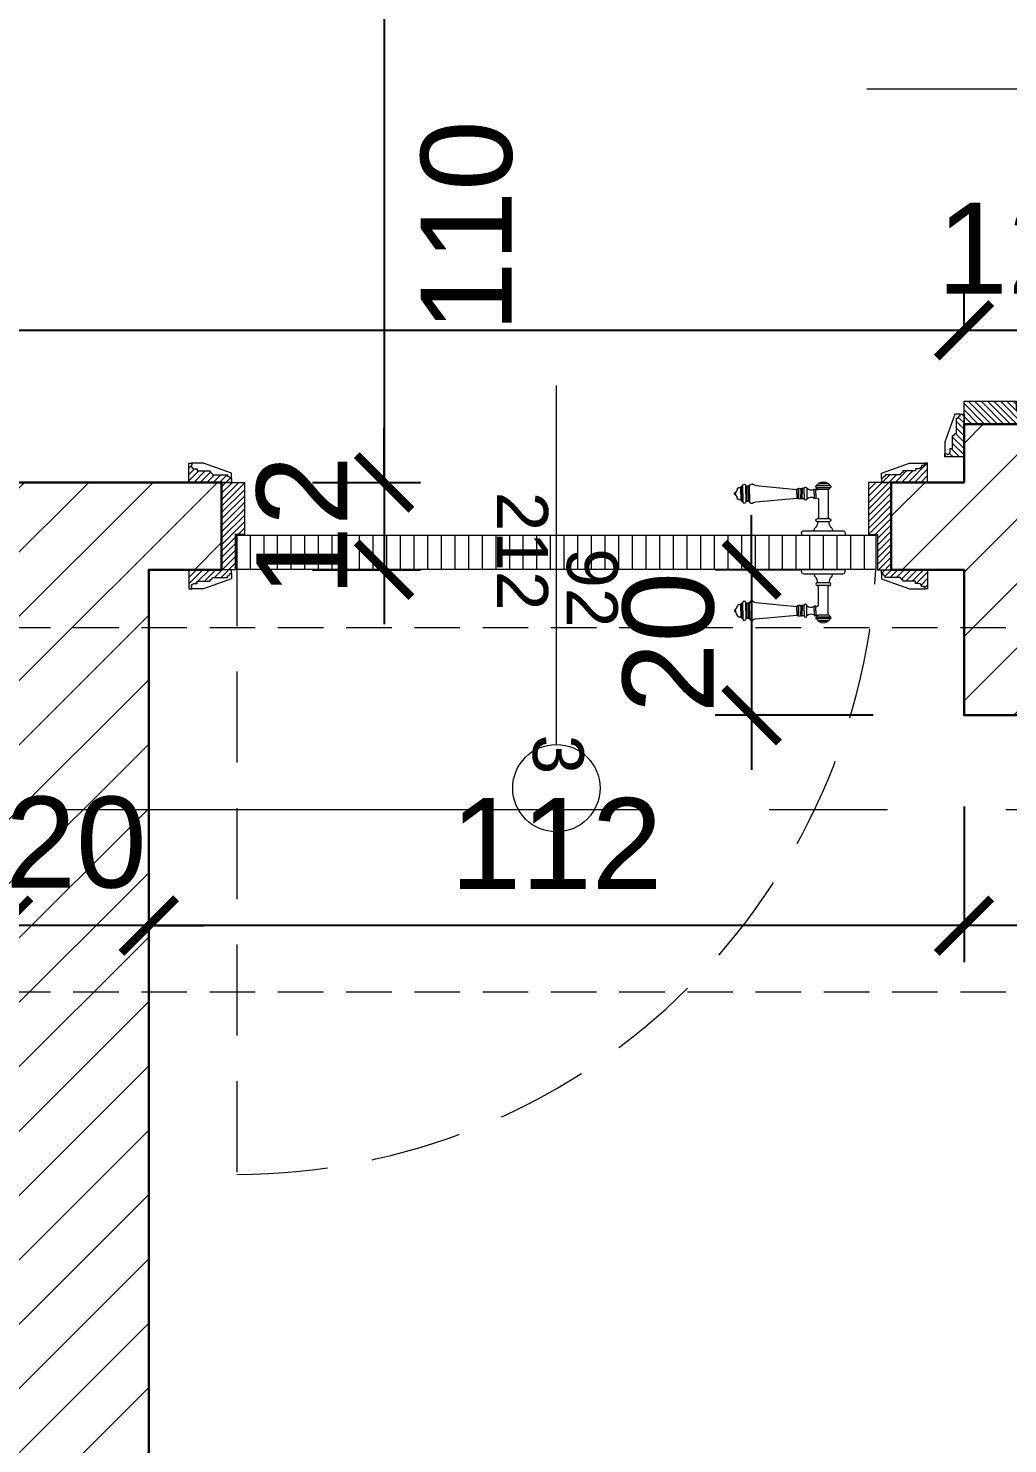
# Model space of a CAD drawing. Header units: feet. Extents: x 92587 to 97987, y -55119 to -48334.
# Drawn here: x 95088.6 to 95223.1, y -50759.4 to -50565 of the extents above; entities that cross this region are included whole.
import ezdxf

# ---------------------------------------------------------------- set-up
doc = ezdxf.new("R2010")
doc.units = ezdxf.units.FT
doc.header["$LTSCALE"] = 50
doc.header["$MEASUREMENT"] = 0
doc.linetypes.add('AXES', pattern=[2, 1.25, -0.25, 0.25, -0.25])
doc.linetypes.add('CACHE', pattern=[0.375, 0.25, -0.125])
doc.layers.get('0').update_dxf_attribs({"color": 8})
doc.layers.add('AXES', color=10, linetype='AXES')
doc.layers.add('COTE 50ème', color=1, linetype='Continuous')
for name, color, linetype, lineweight in [('BETON CACHE', 4, 'CACHE', 5), ('door', 44, 'Continuous', 5), ('MACONNERIE COUPE', 7, 'Continuous', 30), ('MACONNERIE HACHURE', 253, 'Continuous', 13)]:
    doc.layers.add(name, color=color, linetype=linetype, lineweight=lineweight)
doc.styles.add('GENERATED_STYLE_1', font='arial.ttf')
doc.styles.add('RS_TXT_50', font='arial.ttf', dxfattribs={"height": 12.5})
doc.dimstyles.new('RS_50CM_LINEAIRE', dxfattribs={"dimscale": 5, "dimtxt": 12.5, "dimasz": 1.5, "dimexe": 1, "dimexo": 2.5, "dimgap": 1, "dimtad": 1, "dimdec": 1, "dimrnd": 0.5, "dimdsep": 46, "dimtxsty": 'RS_TXT_50', "dimblk1": 'ARCHTICK', "dimblk2": 'ARCHTICK', "dimsah": 1, "dimcen": 2.5, "dimdle": 1, "dimclrt": 4, "dimadec": 0, "dimazin": 2, "dimtfac": 1, "dimtdec": 1, "dimtix": 1, "dimtmove": 2, "dimatfit": 3, "dimfxl": 1, "dimtolj": 1, "dimtzin": 0, "dimarcsym": 0})

# ---------------------------------------------------------------- blocks, each defined once
blk = doc.blocks.new('A$C1cd8c289')
at = {"layer": 'AXES', "lineweight": 5, "ltscale": 1.3}
blk.add_line((3195, 190), (-1985, 190), dxfattribs=at)
blk = doc.blocks.new('door900')
at = {"color": 0}
for p, q in [((-9.3, 67.7), (9.3, 67.7)), ((9.3, 65.2), (-9.3, 65.2)), ((-6.8, 71.5), (-6.8, 70.2)), ((-5.5, 71.5), (-6.8, 71.5)), ((-6.8, 70.2), (6.8, 70.2)), ((-6.8, 62.7), (-6.8, 24)), ((-6.8, 62.7), (6.8, 62.7)), ((-5.5, 71.5), (5.5, 71.5)), ((5.5, 71.5), (6.8, 71.5)), ((6.8, 71.5), (6.8, 70.2)), ((8.7, 62.7), (6.8, 62.7)), ((10.5, 56.8), (10.5, 62.5)), ((12.7, 56.8), (12.7, 62.5)), ((22.5, 63.8), (22.5, 49.8)), ((26.5, 56.8), (26.5, 63.8)), ((26.5, 63.8), (29.1, 63.8)), ((26.5, 63.8), (29.1, 63.8)), ((29.1, 63.8), (29.1, 62.8)), ((29.1, 62.8), (29.1, 56.8)), ((31.1, 62.8), (31.1, 56.8)), ((34.1, 56.8), (34.1, 62.8)), ((34.1, 62.8), (34.1, 56.8)), ((92.8, 68.1), (36.2, 62.8)), ((36.2, 56.8), (36.2, 62.8)), ((101.2, 67.3), (103.2, 68)), ((101.2, 56.8), (101.2, 67.3)), ((103.2, 68), (103.2, 67.7)), ((103.2, 56.8), (103.2, 68)), ((106.5, 68), (105.5, 67.3)), ((105.5, 56.8), (105.5, 67.3)), ((106.5, 56.8), (106.5, 68)), ((110.7, 68), (111.8, 67.3)), ((110.7, 56.8), (110.7, 68)), ((111.8, 56.8), (111.8, 67.3)), ((111.8, 66.2), (113.3, 66.2)), ((113.3, 56.8), (113.3, 66.2)), ((120.5, 56.8), (120.5, 58.6)), ((6.8, 49.1), (6.8, 24)), ((8.7, 50.9), (8.7, 50.9)), ((10.5, 56.8), (10.5, 51.1)), ((12.7, 56.8), (12.7, 51.1)), ((26.5, 56.8), (26.5, 49.8)), ((26.5, 49.8), (29.1, 49.8)), ((26.5, 49.8), (29.1, 49.8)), ((29.1, 50.8), (29.1, 56.8)), ((29.1, 50.8), (29.1, 49.8)), ((29.1, 49.8), (29.1, 49.8)), ((31.1, 50.8), (31.1, 56.8)), ((34.1, 50.8), (34.1, 56.8)), ((34.1, 56.8), (34.1, 50.8)), ((36.2, 56.8), (36.2, 50.8)), ((92.8, 45.5), (36.2, 50.8)), ((101.2, 56.8), (101.2, 46.3)), ((101.2, 46.3), (103.2, 45.7)), ((103.2, 56.8), (103.2, 46.3)), ((103.2, 45.9), (103.2, 45.7)), ((105.5, 56.8), (105.5, 46.3)), ((106.5, 45.7), (105.5, 46.3)), ((106.5, 56.8), (106.5, 45.7)), ((110.7, 56.8), (110.7, 45.7)), ((110.7, 45.7), (111.8, 46.3)), ((111.8, 56.8), (111.8, 46.3)), ((111.8, 47.5), (113.3, 47.5)), ((113.3, 56.8), (113.3, 47.5)), ((120.5, 56.8), (120.5, 55)), ((-8.3, 22.3), (8.3, 22.3)), ((-30, 3), (-30, 0)), ((30, 0), (-30, 0)), ((27, 6), (-27, 6)), ((-8.3, 18.3), (8.3, 18.3)), ((30, 3), (30, 0))]:
    blk.add_line(p, q, dxfattribs=at)
for centre, radius, start, end in [((-9.3, 66.5), 1.25, 90, 270), ((-6.8, 67.7), 2.51, 90.115, 179.885), ((-6.8, 65.2), 2.51, 180.115, 269.885), ((0, 64), 9.29, 53.4104, 126.5896), ((6.8, 67.7), 2.51, 0.115, 89.885), ((6.8, 65.2), 2.51, 270.115, 359.885), ((8.6, 64.9), 2.15, 272.7029, 297.6142), ((9.3, 66.5), 1.25, 270, 90), ((10, 62.5), 0.561, 3.7097, 127.9634), ((11.6, 62.5), 1.1, 0.0106, 179.9894), ((16.7, 70.5), 8.83, 243.5466, 311.3694), ((24.5, 63.7), 2.01, 4.1469, 175.8531), ((30.1, 62.8), 1.03, 0, 180.0014), ((32.6, 62.8), 1.48, 0, 180), ((35.2, 62.8), 1.03, 0, 180), ((32.6, 62.8), 1.48, 1.563306237032948e-10, 2.08440831604393e-10), ((93.1, 72.5), 4.4, 266.3976, 315.6468), ((98.3, 67.4), 2.89, 358.3861, 135.6468), ((104.3, 67.6), 1.15, 170.914, 348.1019), ((108.6, 68), 2.1, 0, 180), ((115.5, 62.5), 2.84, 13.4568, 140.4953), ((127.9, 65.2), 9.88, 191.9991, 221.6757), ((120.5, 56.8), 1.79, 0, 90), ((8.7, 49), 1.91, 88.7426, 178.1515), ((8.6, 48.8), 2.15, 62.3858, 87.2971), ((10, 51.1), 0.561, 232.0366, 356.2903), ((11.6, 51.1), 1.1, 180.0106, 359.9894), ((16.7, 43.2), 8.83, 48.6306, 116.4534), ((24.5, 50), 2.01, 184.1469, 355.8531), ((30.1, 50.8), 1.03, 179.9972, 0), ((32.6, 50.8), 1.48, 180, 0), ((35.2, 50.8), 1.03, 180, 0), ((93.1, 41.1), 4.4, 44.3532, 93.6024), ((98.3, 46.2), 2.89, 224.3532, 1.6139), ((104.3, 46.1), 1.15, 11.8981, 189.086), ((108.6, 45.7), 2.1, 180, 0), ((115.5, 51.2), 2.84, 219.5047, 346.5432), ((127.9, 48.5), 9.88, 138.3243, 168.0009), ((120.5, 56.8), 1.79, 270, 0), ((-8.3, 20.3), 2, 90, 270), ((-8.5, 24), 1.71, 275.059, 359.7825), ((8.5, 24), 1.71, 180.2175, 264.941), ((8.3, 20.3), 2, 270, 90), ((-27, 3), 3, 90, 180), ((-6.8, 6), 6, 130.5908, 180), ((-16.6, 16.6), 8.41, 314.3689, 12.0705), ((16.6, 16.6), 8.41, 167.9295, 225.6311), ((6.8, 6), 6, 0, 49.4092), ((27, 3), 3, 0, 90)]:
    blk.add_arc(centre, radius, start, end, dxfattribs=at)
blk = doc.blocks.new('_ArchTick')
at = {"color": 0, "linetype": 'ByBlock', "const_width": 0.15}
blk.add_lwpolyline([(-0.5, -0.5), (0.5, 0.5)], dxfattribs=at)
blk = doc.blocks.new('*D602')
at = {"layer": 'COTE 50ème', "color": 0, "lineweight": -2, "ltscale": 0.5, "transparency": 16777216}
for p, q in [((95217.11, -50606.89), (95217.11, -50601.48)), ((95229.11, -50606.86), (95229.11, -50601.48)), ((95217.11, -50606.48), (95209.61, -50606.48)), ((95229.11, -50606.48), (95217.11, -50606.48)), ((95229.11, -50606.48), (95236.61, -50606.48))]:
    blk.add_line(p, q, dxfattribs=at)
at = {"layer": 'Defpoints', "color": 0, "ltscale": 0.5, "transparency": 16777216}
for p in [(95217.11, -50606.48), (95217.11, -50619.39), (95229.11, -50619.36)]:
    blk.add_point(p, dxfattribs=at)
at = {"layer": 'COTE 50ème', "color": 0, "lineweight": -2, "ltscale": 0.5, "transparency": 16777216, "xscale": 7.5, "yscale": 7.5, "zscale": 7.5}
blk.add_blockref('_ArchTick', (95217.11, -50606.48), dxfattribs=at)
at = {"layer": 'COTE 50ème', "color": 0, "lineweight": -2, "ltscale": 0.5, "transparency": 16777216, "xscale": 7.5, "yscale": 7.5, "zscale": 7.5, "rotation": 180}
blk.add_blockref('_ArchTick', (95229.11, -50606.48), dxfattribs=at)
at = {"layer": 'COTE 50ème', "color": 4, "lineweight": 5, "ltscale": 0.5, "transparency": 16777216, "insert": (95223.11, -50595.21), "char_height": 12.5, "attachment_point": 5, "style": 'RS_TXT_50'}
blk.add_mtext('\\A1;12', dxfattribs=at)
blk = doc.blocks.new('*D603')
at = {"layer": 'COTE 50ème', "color": 0, "lineweight": -2, "ltscale": 0.5, "transparency": 16777216}
for p, q in [((94895.11, -50614.86), (94895.11, -50601.48)), ((95217.11, -50606.89), (95217.11, -50601.48)), ((95222.11, -50606.48), (94890.11, -50606.48))]:
    blk.add_line(p, q, dxfattribs=at)
at = {"layer": 'Defpoints', "color": 0, "ltscale": 0.5, "transparency": 16777216}
for p in [(94895.11, -50606.48), (95217.11, -50619.39), (94895.11, -50627.36)]:
    blk.add_point(p, dxfattribs=at)
at = {"layer": 'COTE 50ème', "color": 0, "lineweight": -2, "ltscale": 0.5, "transparency": 16777216, "xscale": 7.5, "yscale": 7.5, "zscale": 7.5, "rotation": 180}
blk.add_blockref('_ArchTick', (94895.11, -50606.48), dxfattribs=at)
at = {"layer": 'COTE 50ème', "color": 0, "lineweight": -2, "ltscale": 0.5, "transparency": 16777216, "xscale": 7.5, "yscale": 7.5, "zscale": 7.5}
blk.add_blockref('_ArchTick', (95217.11, -50606.48), dxfattribs=at)
at = {"layer": 'COTE 50ème', "color": 4, "lineweight": 5, "ltscale": 0.5, "transparency": 16777216, "insert": (95056.11, -50595.1), "char_height": 12.5, "attachment_point": 5, "style": 'RS_TXT_50'}
blk.add_mtext('\\A1;322', dxfattribs=at)
blk = doc.blocks.new('*D622')
at = {"layer": 'COTE 50ème', "color": 0, "lineweight": -2, "ltscale": 0.5, "transparency": 16777216}
for p, q in [((95217.11, -50671.86), (95217.11, -50693.25)), ((95444.11, -50671.86), (95444.11, -50693.25)), ((95449.11, -50688.25), (95212.11, -50688.25))]:
    blk.add_line(p, q, dxfattribs=at)
at = {"layer": 'Defpoints', "color": 0, "ltscale": 0.5, "transparency": 16777216}
for p in [(95217.11, -50659.36), (95444.11, -50659.36), (95217.11, -50688.25)]:
    blk.add_point(p, dxfattribs=at)
at = {"layer": 'COTE 50ème', "color": 0, "lineweight": -2, "ltscale": 0.5, "transparency": 16777216, "xscale": 7.5, "yscale": 7.5, "zscale": 7.5, "rotation": 180}
blk.add_blockref('_ArchTick', (95217.11, -50688.25), dxfattribs=at)
at = {"layer": 'COTE 50ème', "color": 0, "lineweight": -2, "ltscale": 0.5, "transparency": 16777216, "xscale": 7.5, "yscale": 7.5, "zscale": 7.5}
blk.add_blockref('_ArchTick', (95444.11, -50688.25), dxfattribs=at)
at = {"layer": 'COTE 50ème', "color": 4, "lineweight": 5, "ltscale": 0.5, "transparency": 16777216, "insert": (95330.61, -50676.97), "char_height": 12.5, "attachment_point": 5, "style": 'RS_TXT_50'}
blk.add_mtext('\\A1;227', dxfattribs=at)
blk = doc.blocks.new('*D623')
at = {"layer": 'COTE 50ème', "color": 0, "lineweight": -2, "ltscale": 0.5, "transparency": 16777216}
for p, q in [((95105.11, -50657.84), (95105.11, -50693.25)), ((95217.11, -50671.86), (95217.11, -50693.25)), ((95222.11, -50688.25), (95100.11, -50688.25))]:
    blk.add_line(p, q, dxfattribs=at)
at = {"layer": 'Defpoints', "color": 0, "ltscale": 0.5, "transparency": 16777216}
for p in [(95105.11, -50645.34), (95217.11, -50659.36), (95105.11, -50688.25)]:
    blk.add_point(p, dxfattribs=at)
at = {"layer": 'COTE 50ème', "color": 0, "lineweight": -2, "ltscale": 0.5, "transparency": 16777216, "xscale": 7.5, "yscale": 7.5, "zscale": 7.5, "rotation": 180}
blk.add_blockref('_ArchTick', (95105.11, -50688.25), dxfattribs=at)
at = {"layer": 'COTE 50ème', "color": 0, "lineweight": -2, "ltscale": 0.5, "transparency": 16777216, "xscale": 7.5, "yscale": 7.5, "zscale": 7.5}
blk.add_blockref('_ArchTick', (95217.11, -50688.25), dxfattribs=at)
at = {"layer": 'COTE 50ème', "color": 4, "lineweight": 5, "ltscale": 0.5, "transparency": 16777216, "insert": (95161.11, -50676.97), "char_height": 12.5, "attachment_point": 5, "style": 'RS_TXT_50'}
blk.add_mtext('\\A1;112', dxfattribs=at)
blk = doc.blocks.new('*D624')
at = {"layer": 'COTE 50ème', "color": 0, "lineweight": -2, "ltscale": 0.5, "transparency": 16777216}
for p, q in [((95085.11, -50657.84), (95085.11, -50693.25)), ((95105.11, -50657.84), (95105.11, -50693.25)), ((95085.11, -50688.25), (95077.61, -50688.25)), ((95105.11, -50688.25), (95085.11, -50688.25)), ((95105.11, -50688.25), (95112.61, -50688.25))]:
    blk.add_line(p, q, dxfattribs=at)
at = {"layer": 'Defpoints', "color": 0, "ltscale": 0.5, "transparency": 16777216}
for p in [(95085.11, -50645.34), (95105.11, -50645.34), (95085.11, -50688.25)]:
    blk.add_point(p, dxfattribs=at)
at = {"layer": 'COTE 50ème', "color": 0, "lineweight": -2, "ltscale": 0.5, "transparency": 16777216, "xscale": 7.5, "yscale": 7.5, "zscale": 7.5}
blk.add_blockref('_ArchTick', (95085.11, -50688.25), dxfattribs=at)
at = {"layer": 'COTE 50ème', "color": 0, "lineweight": -2, "ltscale": 0.5, "transparency": 16777216, "xscale": 7.5, "yscale": 7.5, "zscale": 7.5, "rotation": 180}
blk.add_blockref('_ArchTick', (95105.11, -50688.25), dxfattribs=at)
at = {"layer": 'COTE 50ème', "color": 4, "lineweight": 5, "ltscale": 0.5, "transparency": 16777216, "insert": (95095.11, -50676.86), "char_height": 12.5, "attachment_point": 5, "style": 'RS_TXT_50'}
blk.add_mtext('\\A1;20', dxfattribs=at)
blk = doc.blocks.new('*D625')
at = {"layer": 'COTE 50ème', "color": 0, "lineweight": -2, "ltscale": 0.5, "transparency": 16777216}
for p, q in [((94915.11, -50651.86), (94915.11, -50693.25)), ((95085.11, -50657.84), (95085.11, -50693.25)), ((95090.11, -50688.25), (94910.11, -50688.25))]:
    blk.add_line(p, q, dxfattribs=at)
at = {"layer": 'Defpoints', "color": 0, "ltscale": 0.5, "transparency": 16777216}
for p in [(94915.11, -50639.36), (95085.11, -50645.34), (94915.11, -50688.25)]:
    blk.add_point(p, dxfattribs=at)
at = {"layer": 'COTE 50ème', "color": 0, "lineweight": -2, "ltscale": 0.5, "transparency": 16777216, "xscale": 7.5, "yscale": 7.5, "zscale": 7.5, "rotation": 180}
blk.add_blockref('_ArchTick', (94915.11, -50688.25), dxfattribs=at)
at = {"layer": 'COTE 50ème', "color": 0, "lineweight": -2, "ltscale": 0.5, "transparency": 16777216, "xscale": 7.5, "yscale": 7.5, "zscale": 7.5}
blk.add_blockref('_ArchTick', (95085.11, -50688.25), dxfattribs=at)
at = {"layer": 'COTE 50ème', "color": 4, "lineweight": 5, "ltscale": 0.5, "transparency": 16777216, "insert": (95000.11, -50676.86), "char_height": 12.5, "attachment_point": 5, "style": 'RS_TXT_50'}
blk.add_mtext('\\A1;170', dxfattribs=at)
blk = doc.blocks.new('*D875')
at = {"layer": 'COTE 50ème', "color": 0, "lineweight": -2, "ltscale": 0.5, "transparency": 16777216}
for p, q in [((95137.44, -50512.36), (95137.44, -50632.36)), ((95140.61, -50517.36), (95132.44, -50517.36)), ((95127.61, -50627.36), (95142.44, -50627.36))]:
    blk.add_line(p, q, dxfattribs=at)
at = {"layer": 'Defpoints', "color": 0, "ltscale": 0.5, "transparency": 16777216}
for p in [(95153.11, -50517.36), (95115.11, -50627.36), (95137.44, -50627.36)]:
    blk.add_point(p, dxfattribs=at)
at = {"layer": 'COTE 50ème', "color": 0, "lineweight": -2, "ltscale": 0.5, "transparency": 16777216, "xscale": 7.5, "yscale": 7.5, "zscale": 7.5}
for p, rotation in [((95137.44, -50517.36), 90), ((95137.44, -50627.36), 270)]:
    blk.add_blockref('_ArchTick', p, dxfattribs=dict(at, rotation=rotation))
at = {"layer": 'COTE 50ème', "color": 4, "lineweight": 5, "ltscale": 0.5, "transparency": 16777216, "insert": (95148.82, -50592.18), "char_height": 12.5, "attachment_point": 5, "rotation": 90, "style": 'RS_TXT_50'}
blk.add_mtext('\\A1;110', dxfattribs=at)
blk = doc.blocks.new('*D876')
at = {"layer": 'COTE 50ème', "color": 0, "lineweight": -2, "ltscale": 0.5, "transparency": 16777216}
for p, q in [((95137.44, -50627.36), (95137.44, -50619.86)), ((95127.61, -50627.36), (95142.44, -50627.36)), ((95137.44, -50627.36), (95137.44, -50639.36)), ((95127.61, -50639.36), (95142.44, -50639.36)), ((95137.44, -50639.36), (95137.44, -50646.86))]:
    blk.add_line(p, q, dxfattribs=at)
at = {"layer": 'Defpoints', "color": 0, "ltscale": 0.5, "transparency": 16777216}
for p in [(95115.11, -50627.36), (95115.11, -50639.36), (95137.44, -50639.36)]:
    blk.add_point(p, dxfattribs=at)
at = {"layer": 'COTE 50ème', "color": 0, "lineweight": -2, "ltscale": 0.5, "transparency": 16777216, "xscale": 7.5, "yscale": 7.5, "zscale": 7.5}
for p, rotation in [((95137.44, -50627.36), 270), ((95137.44, -50639.36), 90)]:
    blk.add_blockref('_ArchTick', p, dxfattribs=dict(at, rotation=rotation))
at = {"layer": 'COTE 50ème', "color": 4, "lineweight": 5, "ltscale": 0.5, "transparency": 16777216, "insert": (95126.16, -50633.36), "char_height": 12.5, "attachment_point": 5, "rotation": 90, "style": 'RS_TXT_50'}
blk.add_mtext('\\A1;12', dxfattribs=at)
blk = doc.blocks.new('*D877')
at = {"layer": 'COTE 50ème', "color": 0, "lineweight": -2, "ltscale": 0.5, "transparency": 16777216}
for p, q in [((95187.92, -50639.36), (95187.92, -50631.86)), ((95194.61, -50639.36), (95182.92, -50639.36)), ((95187.92, -50639.36), (95187.92, -50659.36)), ((95204.61, -50659.36), (95182.92, -50659.36)), ((95187.92, -50659.36), (95187.92, -50666.86))]:
    blk.add_line(p, q, dxfattribs=at)
at = {"layer": 'Defpoints', "color": 0, "ltscale": 0.5, "transparency": 16777216}
for p in [(95207.11, -50639.36), (95187.92, -50659.36), (95217.11, -50659.36)]:
    blk.add_point(p, dxfattribs=at)
at = {"layer": 'COTE 50ème', "color": 0, "lineweight": -2, "ltscale": 0.5, "transparency": 16777216, "xscale": 7.5, "yscale": 7.5, "zscale": 7.5}
for p, rotation in [((95187.92, -50639.36), 270), ((95187.92, -50659.36), 90)]:
    blk.add_blockref('_ArchTick', p, dxfattribs=dict(at, rotation=rotation))
at = {"layer": 'COTE 50ème', "color": 4, "lineweight": 5, "ltscale": 0.5, "transparency": 16777216, "insert": (95176.54, -50649.36), "char_height": 12.5, "attachment_point": 5, "rotation": 90, "style": 'RS_TXT_50'}
blk.add_mtext('\\A1;20', dxfattribs=at)

msp = doc.modelspace()

# ---------------------------------------------------------------- hatches: boundary and pattern name
at = {"layer": 'door'}
h = msp.add_hatch(dxfattribs=at)
h.set_pattern_fill('ANSI31', color=256, scale=5, angle=990)
h.set_pattern_definition([(315, (150534.07864, 92341.89514), (0.4419417382, 0.4419417382), [])])
edge = h.paths.add_edge_path()
edge.add_line((95215.22, -50623.11), (95215.22, -50622.7))
edge.add_line((95215.22, -50622.7), (95215.54, -50622.7))
edge.add_line((95215.54, -50622.7), (95215.54, -50620.93))
edge.add_line((95215.54, -50620.93), (95215.75, -50620.93))
edge.add_arc((95216.06, -50620.93), 0.314, 90, 180, ccw=False)
edge.add_line((95216.06, -50620.62), (95216.06, -50618.52))
edge.add_line((95216.06, -50618.52), (95216.27, -50618.52))
edge.add_arc((95216.58, -50618.52), 0.314, 90, 180, ccw=False)
edge.add_line((95216.58, -50618.21), (95216.58, -50618))
edge.add_line((95216.58, -50618), (95217.11, -50618))
edge.add_line((95217.11, -50618), (95217.11, -50623.86))
edge.add_line((95217.11, -50623.86), (95214.49, -50623.86))
edge.add_line((95214.49, -50623.86), (95214.49, -50623.45))
edge.add_line((95214.49, -50623.45), (95214.8, -50623.45))
edge.add_line((95214.8, -50623.45), (95214.8, -50623.53))
edge.add_arc((95214.8, -50623.11), 0.419, 270, 360)
h.paths.add_polyline_path([(95217.11, -50619.36), (95217.11, -50616.22), (95224.29, -50616.22), (95224.29, -50617.48), (95229.11, -50617.48), (95229.11, -50619.36)])
edge = h.paths.add_edge_path()
edge.add_line((95230.99, -50623.11), (95230.99, -50622.7))
edge.add_line((95230.99, -50622.7), (95230.68, -50622.7))
edge.add_line((95230.68, -50622.7), (95230.68, -50620.93))
edge.add_line((95230.68, -50620.93), (95230.47, -50620.93))
edge.add_arc((95230.16, -50620.93), 0.314, 0, 90)
edge.add_line((95230.16, -50620.62), (95230.16, -50618.52))
edge.add_line((95230.16, -50618.52), (95229.95, -50618.52))
edge.add_arc((95229.63, -50618.52), 0.314, 360, 450)
edge.add_line((95229.63, -50618.21), (95229.63, -50618))
edge.add_line((95229.63, -50618), (95229.11, -50618))
edge.add_line((95229.11, -50618), (95229.11, -50623.86))
edge.add_line((95229.11, -50623.86), (95231.73, -50623.86))
edge.add_line((95231.73, -50623.86), (95231.73, -50623.45))
edge.add_line((95231.73, -50623.45), (95231.41, -50623.45))
edge.add_line((95231.41, -50623.45), (95231.41, -50623.53))
edge.add_arc((95231.41, -50623.11), 0.419, 180, 270, ccw=False)
h = msp.add_hatch(dxfattribs=at)
h.set_pattern_fill('ANSI31', color=256, scale=5, angle=1080)
h.set_pattern_definition([(45, (-51132.1491, 1419.608), (-0.4419417382, 0.4419417382), [])])
edge = h.paths.add_edge_path()
edge.add_line((95111.36, -50625.48), (95111.78, -50625.48))
edge.add_line((95111.78, -50625.48), (95111.78, -50625.79))
edge.add_line((95111.78, -50625.79), (95113.54, -50625.79))
edge.add_line((95113.54, -50625.79), (95113.54, -50626))
edge.add_arc((95113.54, -50626.31), 0.314, 0, 90, ccw=False)
edge.add_line((95113.85, -50626.31), (95115.95, -50626.31))
edge.add_line((95115.95, -50626.31), (95115.95, -50626.52))
edge.add_arc((95115.95, -50626.84), 0.314, 0, 90, ccw=False)
edge.add_line((95116.26, -50626.84), (95116.47, -50626.84))
edge.add_line((95116.47, -50626.84), (95116.47, -50627.36))
edge.add_line((95116.47, -50627.36), (95110.61, -50627.36))
edge.add_line((95110.61, -50627.36), (95110.61, -50624.74))
edge.add_line((95110.61, -50624.74), (95111.02, -50624.74))
edge.add_line((95111.02, -50624.74), (95111.02, -50625.06))
edge.add_line((95111.02, -50625.06), (95110.94, -50625.06))
edge.add_arc((95111.36, -50625.06), 0.419, 180, 270)
h.paths.add_polyline_path([(95115.11, -50627.36), (95118.25, -50627.36), (95118.25, -50634.54), (95116.99, -50634.54), (95116.99, -50639.36), (95115.11, -50639.36)])
edge = h.paths.add_edge_path()
edge.add_line((95111.36, -50641.25), (95111.78, -50641.25))
edge.add_line((95111.78, -50641.25), (95111.78, -50640.93))
edge.add_line((95111.78, -50640.93), (95113.54, -50640.93))
edge.add_line((95113.54, -50640.93), (95113.54, -50640.72))
edge.add_arc((95113.54, -50640.41), 0.314, 270, 360)
edge.add_line((95113.85, -50640.41), (95115.95, -50640.41))
edge.add_line((95115.95, -50640.41), (95115.95, -50640.2))
edge.add_arc((95115.95, -50639.89), 0.314, 270, 360)
edge.add_line((95116.26, -50639.89), (95116.47, -50639.89))
edge.add_line((95116.47, -50639.89), (95116.47, -50639.36))
edge.add_line((95116.47, -50639.36), (95110.61, -50639.36))
edge.add_line((95110.61, -50639.36), (95110.61, -50641.98))
edge.add_line((95110.61, -50641.98), (95111.02, -50641.98))
edge.add_line((95111.02, -50641.98), (95111.02, -50641.67))
edge.add_line((95111.02, -50641.67), (95110.94, -50641.67))
edge.add_arc((95111.36, -50641.67), 0.419, 90, 180, ccw=False)
h = msp.add_hatch(dxfattribs=at)
h.set_pattern_fill('ANSI31', color=256, scale=5, angle=1080)
h.set_pattern_definition([(45, (-51132.1491, 1419.608), (-0.4419417382, 0.4419417382), [])])
h.paths.add_polyline_path([(95207.11, -50627.36), (95203.97, -50627.36), (95203.97, -50634.54), (95205.22, -50634.54), (95205.22, -50639.36), (95207.11, -50639.36)])
edge = h.paths.add_edge_path()
edge.add_line((95210.86, -50625.48), (95210.44, -50625.48))
edge.add_line((95210.44, -50625.48), (95210.44, -50625.79))
edge.add_line((95210.44, -50625.79), (95208.68, -50625.79))
edge.add_line((95208.68, -50625.79), (95208.68, -50626))
edge.add_arc((95208.68, -50626.31), 0.314, 90, 180)
edge.add_line((95208.37, -50626.31), (95206.27, -50626.31))
edge.add_line((95206.27, -50626.31), (95206.27, -50626.52))
edge.add_arc((95206.27, -50626.84), 0.314, 90, 180)
edge.add_line((95205.96, -50626.84), (95205.75, -50626.84))
edge.add_line((95205.75, -50626.84), (95205.75, -50627.36))
edge.add_line((95205.75, -50627.36), (95212.11, -50627.36))
edge.add_line((95212.11, -50627.36), (95212.11, -50624.74))
edge.add_line((95212.11, -50624.74), (95211.7, -50624.74))
edge.add_line((95211.7, -50624.74), (95211.7, -50625.06))
edge.add_line((95211.7, -50625.06), (95211.28, -50625.06))
edge.add_arc((95210.86, -50625.06), 0.419, 270, 360, ccw=False)
edge = h.paths.add_edge_path()
edge.add_line((95210.86, -50641.25), (95210.44, -50641.25))
edge.add_line((95210.44, -50641.25), (95210.44, -50640.93))
edge.add_line((95210.44, -50640.93), (95208.68, -50640.93))
edge.add_line((95208.68, -50640.93), (95208.68, -50640.72))
edge.add_arc((95208.68, -50640.41), 0.314, 180, 270, ccw=False)
edge.add_line((95208.37, -50640.41), (95206.27, -50640.41))
edge.add_line((95206.27, -50640.41), (95206.27, -50640.2))
edge.add_arc((95206.27, -50639.89), 0.314, 180, 270, ccw=False)
edge.add_line((95205.96, -50639.89), (95205.75, -50639.89))
edge.add_line((95205.75, -50639.89), (95205.75, -50639.36))
edge.add_line((95205.75, -50639.36), (95212.11, -50639.36))
edge.add_line((95212.11, -50639.36), (95212.11, -50641.98))
edge.add_line((95212.11, -50641.98), (95211.7, -50641.98))
edge.add_line((95211.7, -50641.98), (95211.7, -50641.67))
edge.add_line((95211.7, -50641.67), (95211.28, -50641.67))
edge.add_arc((95210.86, -50641.67), 0.419, 0, 90)
h = msp.add_hatch(dxfattribs=at)
h.set_pattern_fill('ANSI31', color=256, scale=15, angle=585)
h.set_pattern_definition([(270, (142376.566, 45467.0404), (1.875, -9e-16), [])])
h.paths.add_polyline_path([(95117.2, -50634.6), (95205.01, -50634.6), (95205.01, -50639.31), (95117.2, -50639.31)])
at = {"layer": 'MACONNERIE HACHURE'}
h = msp.add_hatch(dxfattribs=at)
h.set_pattern_fill('ANSI31', color=256, scale=50, style=0)
h.set_pattern_definition([(45, (0, 5835.283), (-4.41941738, 4.41941738), [])])
h.paths.add_polyline_path([(93729.11, -50527.36), (93729.11, -50358.36), (93801.11, -50358.36), (93801.11, -50337.36), (93779.11, -50337.36), (93779.11, -50332.36), (93959.11, -50332.36), (93959.11, -50344.36), (93909.11, -50344.36), (93909.11, -50517.36), (93887.11, -50517.36), (93887.11, -50505.36), (93897.11, -50505.36), (93897.11, -50344.36), (93806.11, -50344.36), (93806.11, -50363.36), (93749.11, -50363.36), (93749.11, -50505.36), (93805.11, -50505.36), (93805.11, -50517.36), (93741.11, -50517.36), (93741.11, -50527.36)])
h.paths.add_polyline_path([(94298.94, -51192.36), (94249.11, -51192.36), (94249.11, -51152.36), (94298.94, -51152.36)])
h.paths.add_polyline_path([(94459.11, -51192.36), (94419.11, -51192.36), (94419.11, -51152.36), (94459.11, -51152.36)])
h.paths.add_polyline_path([(94319.11, -51547.36), (94229.11, -51547.36), (94229.11, -51487.36), (94076.11, -51487.36), (94076.11, -51547.36), (94064.11, -51547.36), (94064.11, -51427.36), (94084.11, -51427.36), (94084.11, -51462.36), (94249.11, -51462.36), (94249.11, -51511.36), (94319.11, -51511.36), (94319.11, -51462.36), (94354.11, -51462.36), (94354.11, -51482.36), (94344.11, -51482.36), (94344.11, -51532.36), (94319.11, -51532.36), (94319.11, -51516.36), (94249.11, -51516.36), (94249.11, -51542.36), (94319.11, -51542.36)])
h.paths.add_polyline_path([(93749.11, -49932.36), (93849.11, -49932.36), (93849.11, -49907.36), (93749.11, -49907.36)])
h.paths.add_polyline_path([(93514.11, -51940.47), (93489.11, -51940.47), (93489.11, -51987.36), (93514.11, -51987.36)])
h.paths.add_polyline_path([(93514.11, -50042.36), (93489.11, -50042.36), (93489.11, -50022.36), (93514.11, -50022.36)])
h.paths.add_polyline_path([(94196.61, -51192.36), (94214.11, -51192.36), (94214.11, -51172.36), (94196.61, -51172.36)])
h.paths.add_polyline_path([(93874.11, -51305.36), (93864.11, -51305.36), (93864.11, -51317.36), (93904.11, -51317.36), (93904.11, -51305.36), (93894.11, -51305.36), (93894.11, -50987.36), (94064.11, -50987.36), (94064.11, -51305.36), (93986.1, -51305.36), (93986.1, -51317.36), (94064.11, -51317.36), (94064.11, -51327.36), (94084.11, -51327.36), (94084.11, -51192.36), (94096.61, -51192.36), (94096.61, -51172.36), (94084.11, -51172.36), (94084.11, -50957.36), (94063.11, -50957.36), (94063.11, -50627.36), (93965.1, -50627.36), (93965.1, -50639.36), (94043.11, -50639.36), (94043.11, -50957.36), (93873.11, -50957.36), (93873.11, -50639.36), (93883.11, -50639.36), (93883.11, -50627.36), (93843.11, -50627.36), (93843.11, -50639.36), (93853.11, -50639.36), (93853.11, -50957.36), (93514.11, -50957.36), (93514.11, -50912.36), (93489.11, -50912.36), (93489.11, -50962.36), (93379.11, -50962.36), (93379.11, -50982.36), (93489.11, -50982.36), (93489.11, -51032.36), (93514.11, -51032.36), (93514.11, -50987.36), (93874.11, -50987.36)])
h.paths.add_polyline_path([(93706.11, -50332.36), (93706.11, -50352.36), (93404.11, -50352.36), (93404.11, -50417.36), (93379.11, -50417.36), (93379.11, -50327.36), (93489.11, -50327.36), (93489.11, -50312.36), (93514.11, -50312.36), (93514.11, -50332.36)])
h.paths.add_polyline_path([(94149.11, -50235.36), (94174.11, -50235.36), (94174.11, -50513.36), (94226.11, -50513.36), (94226.11, -50535.36), (94214.11, -50535.36), (94214.11, -50525.36), (94089.11, -50525.36), (94089.11, -50513.36), (94149.11, -50513.36)])
h.paths.add_polyline_path([(94174.11, -50162.36), (94174.11, -50142.36), (94224.11, -50142.36), (94224.11, -50022.36), (94249.11, -50022.36), (94249.11, -50137.36), (94266.61, -50137.36), (94266.61, -50162.36)])
h.paths.add_polyline_path([(93514.11, -49972.36), (93514.11, -49932.36), (93569.11, -49932.36), (93569.11, -49907.36), (93489.11, -49907.36), (93489.11, -49972.36)])
h.paths.add_polyline_path([(94089.11, -49932.36), (94029.11, -49932.36), (94029.11, -49907.36), (94114.11, -49907.36), (94114.11, -49972.36), (94114.11, -49972.36), (94114.11, -50022.36), (94089.11, -50022.36)])
h.paths.add_polyline_path([(93514.11, -51612.36), (93514.11, -51670.47), (93489.11, -51670.47), (93489.11, -51617.36), (93379.11, -51617.36), (93379.11, -51527.36), (93404.11, -51527.36), (93404.11, -51592.36), (93737.11, -51592.36), (93737.11, -51419.36), (93749.11, -51419.36), (93749.11, -51427.36), (93805.11, -51427.36), (93805.11, -51439.36), (93749.11, -51439.36), (93749.11, -51587.36), (93897.11, -51587.36), (93897.11, -51439.36), (93887.11, -51439.36), (93887.11, -51427.36), (93909.11, -51427.36), (93909.11, -51600.36), (93958.97, -51600.36), (93958.97, -51612.36)])
h.paths.add_polyline_path([(93749.11, -51285.36), (93749.11, -51305.36), (93772.11, -51305.36), (93772.11, -51317.36), (93749.11, -51317.36), (93749.11, -51327.36), (93737.11, -51327.36), (93737.11, -51297.36), (93514.11, -51297.36), (93514.11, -51285.36)], flags=17)
h.paths.add_polyline_path([(93729.11, -50647.36), (93514.11, -50647.36), (93514.11, -50659.36), (93741.11, -50659.36), (93741.11, -50639.36), (93751.11, -50639.36), (93751.11, -50627.36), (93741.11, -50627.36), (93741.11, -50619.36), (93729.11, -50619.36)])
h.paths.add_polyline_path([(94314.11, -50647.36), (94314.11, -50635.36), (94226.11, -50635.36), (94226.11, -50627.36), (94214.11, -50627.36), (94214.11, -50647.36)])
h.paths.add_polyline_path([(93404.11, -51297.36), (93379.11, -51297.36), (93379.11, -51347.36), (93404.11, -51347.36)])
h.paths.add_polyline_path([(93404.11, -50647.36), (93379.11, -50647.36), (93379.11, -50597.36), (93404.11, -50597.36)])
h.paths.add_polyline_path([(93514.11, -51247.36), (93489.11, -51247.36), (93489.11, -51192.47), (93514.11, -51192.47)], flags=17)
h.paths.add_polyline_path([(93514.11, -50697.36), (93489.11, -50697.36), (93489.11, -50752.25), (93514.11, -50752.25)], flags=17)
h.paths.add_polyline_path([(94659.28, -51192.36), (94709.11, -51192.36), (94709.11, -51152.36), (94659.28, -51152.36)])
h.paths.add_polyline_path([(94499.11, -51192.36), (94539.11, -51192.36), (94539.11, -51152.36), (94499.11, -51152.36)])
h.paths.add_polyline_path([(94344.11, -52012.36), (94364.11, -52012.36), (94364.11, -52037.36), (94344.11, -52037.36)])
h.paths.add_polyline_path([(94029.11, -52012.36), (94029.11, -52037.36), (94209.11, -52037.36), (94209.11, -52012.36)])
h.paths.add_polyline_path([(94639.11, -51547.36), (94729.11, -51547.36), (94729.11, -51487.36), (94882.11, -51487.36), (94882.11, -51547.36), (94894.11, -51547.36), (94894.11, -51427.36), (94874.11, -51427.36), (94874.11, -51462.36), (94709.11, -51462.36), (94709.11, -51511.36), (94639.11, -51511.36), (94639.11, -51462.36), (94454.11, -51462.36), (94454.11, -51482.36), (94614.11, -51482.36), (94614.11, -51532.36), (94639.11, -51532.36), (94639.11, -51516.36), (94709.11, -51516.36), (94709.11, -51542.36), (94639.11, -51542.36)])
h.paths.add_polyline_path([(95209.11, -49932.36), (95109.11, -49932.36), (95109.11, -49907.36), (95209.11, -49907.36)])
h.paths.add_polyline_path([(95444.11, -51940.47), (95469.11, -51940.47), (95469.11, -51987.36), (95444.11, -51987.36)])
h.paths.add_polyline_path([(95444.11, -50042.36), (95469.11, -50042.36), (95469.11, -50022.36), (95444.11, -50022.36)])
h.paths.add_polyline_path([(94761.61, -51192.36), (94744.11, -51192.36), (94744.11, -51172.36), (94761.61, -51172.36)])
h.paths.add_polyline_path([(94464.11, -50162.36), (94446.61, -50162.36), (94446.61, -50137.36), (94464.11, -50137.36), (94464.11, -49972.36), (94494.11, -49972.36), (94494.11, -50137.36), (94511.72, -50137.36), (94511.72, -50162.36), (94494.11, -50162.36), (94494.11, -50635.36), (94562.11, -50635.36), (94562.11, -50647.36), (94494.11, -50647.36), (94494.11, -50822.36), (94464.11, -50822.36), (94464.11, -50647.36), (94396.11, -50647.36), (94396.11, -50635.36), (94464.11, -50635.36)])
h.paths.add_polyline_path([(95084.11, -51305.36), (95094.11, -51305.36), (95094.11, -51317.36), (95054.11, -51317.36), (95054.11, -51305.36), (95064.11, -51305.36), (95064.11, -50987.36), (94894.11, -50987.36), (94894.11, -51305.36), (94972.12, -51305.36), (94972.12, -51317.36), (94894.11, -51317.36), (94894.11, -51327.36), (94874.11, -51327.36), (94874.11, -51192.36), (94861.61, -51192.36), (94861.61, -51172.36), (94874.11, -51172.36), (94874.11, -50957.36), (94895.11, -50957.36), (94895.11, -50627.36), (94993.12, -50627.36), (94993.12, -50639.36), (94915.11, -50639.36), (94915.11, -50957.36), (95085.11, -50957.36), (95085.11, -50639.36), (95075.11, -50639.36), (95075.11, -50627.36), (95115.11, -50627.36), (95115.11, -50639.36), (95105.11, -50639.36), (95105.11, -50957.36), (95444.11, -50957.36), (95444.11, -50912.36), (95469.11, -50912.36), (95469.11, -50962.36), (95579.11, -50962.36), (95579.11, -50982.36), (95469.11, -50982.36), (95469.11, -51032.36), (95444.11, -51032.36), (95444.11, -50987.36), (95084.11, -50987.36)])
h.paths.add_polyline_path([(95229.11, -50358.36), (95157.11, -50358.36), (95157.11, -50337.36), (95179.11, -50337.36), (95179.11, -50332.36), (94999.11, -50332.36), (94999.11, -50344.36), (95049.11, -50344.36), (95049.11, -50517.36), (95071.11, -50517.36), (95071.11, -50505.36), (95061.11, -50505.36), (95061.11, -50344.36), (95152.11, -50344.36), (95152.11, -50363.36), (95209.11, -50363.36), (95209.11, -50505.36), (95153.11, -50505.36), (95153.11, -50517.36), (95217.11, -50517.36), (95217.11, -50527.36), (95229.11, -50527.36)])
h.paths.add_polyline_path([(95252.11, -50332.36), (95252.11, -50352.36), (95554.11, -50352.36), (95554.11, -50417.36), (95579.11, -50417.36), (95579.11, -50327.36), (95469.11, -50327.36), (95469.11, -50312.36), (95444.11, -50312.36), (95444.11, -50332.36)])
h.paths.add_polyline_path([(94809.11, -50235.36), (94784.11, -50235.36), (94784.11, -50513.36), (94732.11, -50513.36), (94732.11, -50535.36), (94744.11, -50535.36), (94744.11, -50525.36), (94869.11, -50525.36), (94869.11, -50513.36), (94809.11, -50513.36)])
h.paths.add_polyline_path([(94784.11, -50162.36), (94784.11, -50142.36), (94734.11, -50142.36), (94734.11, -50022.36), (94709.11, -50022.36), (94709.11, -50137.36), (94691.61, -50137.36), (94691.61, -50162.36)])
h.paths.add_polyline_path([(95444.11, -49972.36), (95444.11, -49932.36), (95389.11, -49932.36), (95389.11, -49907.36), (95469.11, -49907.36), (95469.11, -49972.36)])
h.paths.add_polyline_path([(94869.11, -49932.36), (94929.11, -49932.36), (94929.11, -49907.36), (94844.11, -49907.36), (94844.11, -49972.36), (94844.11, -49972.36), (94844.11, -50022.36), (94869.11, -50022.36)])
h.paths.add_polyline_path([(93514.11, -52012.36), (93569.11, -52012.36), (93569.11, -52037.36), (93514.11, -52037.36)])
h.paths.add_polyline_path([(93749.11, -52012.36), (93749.11, -52037.36), (93849.11, -52037.36), (93849.11, -52012.36)])
h.paths.add_polyline_path([(94464.11, -52012.36), (94614.11, -52012.36), (94614.11, -52037.36), (94464.11, -52037.36)])
h.paths.add_polyline_path([(94749.11, -52012.36), (95444.11, -52012.36), (95444.11, -52037.36), (94749.11, -52037.36)])
h.paths.add_polyline_path([(95444.11, -51612.36), (95444.11, -51670.47), (95469.11, -51670.47), (95469.11, -51617.36), (95579.11, -51617.36), (95579.11, -51527.36), (95554.11, -51527.36), (95554.11, -51592.36), (95221.11, -51592.36), (95221.11, -51419.36), (95209.11, -51419.36), (95209.11, -51427.36), (95153.11, -51427.36), (95153.11, -51439.36), (95209.11, -51439.36), (95209.11, -51587.36), (95061.11, -51587.36), (95061.11, -51439.36), (95071.11, -51439.36), (95071.11, -51427.36), (95049.11, -51427.36), (95049.11, -51600.36), (94999.24, -51600.36), (94999.24, -51612.36)])
h.paths.add_polyline_path([(95209.11, -51285.36), (95209.11, -51305.36), (95186.11, -51305.36), (95186.11, -51317.36), (95209.11, -51317.36), (95209.11, -51327.36), (95221.11, -51327.36), (95221.11, -51297.36), (95444.11, -51297.36), (95444.11, -51285.36)], flags=17)
h.paths.add_polyline_path([(95229.11, -50647.36), (95444.11, -50647.36), (95444.11, -50659.36), (95217.11, -50659.36), (95217.11, -50639.36), (95207.11, -50639.36), (95207.11, -50627.36), (95217.11, -50627.36), (95217.11, -50619.36), (95229.11, -50619.36)])
h.paths.add_polyline_path([(94644.11, -50647.36), (94644.11, -50635.36), (94732.11, -50635.36), (94732.11, -50627.36), (94744.11, -50627.36), (94744.11, -50647.36)])
h.paths.add_polyline_path([(95554.11, -51297.36), (95579.11, -51297.36), (95579.11, -51347.36), (95554.11, -51347.36)])
h.paths.add_polyline_path([(95554.11, -50647.36), (95579.11, -50647.36), (95579.11, -50597.36), (95554.11, -50597.36)])
h.paths.add_polyline_path([(95444.11, -51247.36), (95469.11, -51247.36), (95469.11, -51192.47), (95444.11, -51192.47)], flags=17)
h.paths.add_polyline_path([(95444.11, -50697.36), (95469.11, -50697.36), (95469.11, -50752.25), (95444.11, -50752.25)], flags=17)

# ---------------------------------------------------------------- linework, layer by layer
at = {"layer": 'BETON CACHE', "lineweight": 5, "ltscale": 0.5}
msp.add_lwpolyline([(93379.11, -50697.36), (95579.11, -50697.36), (95579.11, -50647.36), (93379.11, -50647.36)], close=True, dxfattribs=at)
at = {"layer": 'door'}
for p, q in [((95253.1, -50573.36), (95203.78, -50573.36)), ((95161.11, -50663.36), (95161.11, -50614.04))]:
    msp.add_line(p, q, dxfattribs=at)
at = {"layer": 'door', "linetype": 'CACHE'}
msp.add_line((95117.2, -50634.6), (95117.2, -50722.41), dxfattribs=at)
at = {"layer": 'door'}
for points in [[(95217.11, -50619.36), (95217.11, -50616.22), (95224.29, -50616.22), (95224.29, -50617.48), (95229.11, -50617.48), (95229.11, -50619.36), (95217.11, -50619.36)], [(95216.58, -50618), (95215.85, -50618), (95214.49, -50621.86), (95214.49, -50623.45)], [(95116.47, -50626.84), (95116.47, -50626.11), (95112.61, -50624.74), (95111.02, -50624.74)], [(95205.75, -50626.84), (95205.75, -50626.11), (95209.6, -50624.74), (95211.7, -50624.74)], [(95115.11, -50627.36), (95118.25, -50627.36), (95118.25, -50634.54), (95116.99, -50634.54), (95116.99, -50639.36), (95115.11, -50639.36), (95115.11, -50627.36)], [(95207.11, -50627.36), (95203.97, -50627.36), (95203.97, -50634.54), (95205.22, -50634.54), (95205.22, -50639.36), (95207.11, -50639.36), (95207.11, -50627.36)], [(95117.2, -50634.6), (95205.01, -50634.6), (95205.01, -50639.31), (95117.2, -50639.31), (95117.2, -50634.6)], [(95116.47, -50639.89), (95116.47, -50640.62), (95112.61, -50641.98), (95111.02, -50641.98)], [(95205.75, -50639.89), (95205.75, -50640.62), (95209.6, -50641.98), (95211.7, -50641.98)]]:
    msp.add_lwpolyline(points, dxfattribs=at)
for points in [[(95215.22, -50623.11), (95215.22, -50622.7), (95215.54, -50622.7), (95215.54, -50620.93), (95215.75, -50620.93, -0.414214), (95216.06, -50620.62), (95216.06, -50618.52), (95216.27, -50618.52, -0.414214), (95216.58, -50618.21), (95216.58, -50618), (95217.11, -50618), (95217.11, -50623.86), (95214.49, -50623.86), (95214.49, -50623.45), (95214.8, -50623.45), (95214.8, -50623.53, 0.414214), (95215.22, -50623.11)], [(95111.36, -50625.48), (95111.78, -50625.48), (95111.78, -50625.79), (95113.54, -50625.79), (95113.54, -50626, -0.414214), (95113.85, -50626.31), (95115.95, -50626.31), (95115.95, -50626.52, -0.414214), (95116.26, -50626.84), (95116.47, -50626.84), (95116.47, -50627.36), (95110.61, -50627.36), (95110.61, -50624.74), (95111.02, -50624.74), (95111.02, -50625.06), (95110.94, -50625.06, 0.414214), (95111.36, -50625.48)], [(95210.86, -50625.48), (95210.44, -50625.48), (95210.44, -50625.79), (95208.68, -50625.79), (95208.68, -50626, 0.414214), (95208.37, -50626.31), (95206.27, -50626.31), (95206.27, -50626.52, 0.414214), (95205.96, -50626.84), (95205.75, -50626.84), (95205.75, -50627.36), (95212.11, -50627.36), (95212.11, -50624.74), (95211.7, -50624.74), (95211.7, -50625.06), (95211.28, -50625.06, -0.414214), (95210.86, -50625.48)], [(95111.36, -50641.25), (95111.78, -50641.25), (95111.78, -50640.93), (95113.54, -50640.93), (95113.54, -50640.72, 0.414214), (95113.85, -50640.41), (95115.95, -50640.41), (95115.95, -50640.2, 0.414214), (95116.26, -50639.89), (95116.47, -50639.89), (95116.47, -50639.36), (95110.61, -50639.36), (95110.61, -50641.98), (95111.02, -50641.98), (95111.02, -50641.67), (95110.94, -50641.67, -0.414214), (95111.36, -50641.25)], [(95210.86, -50641.25), (95210.44, -50641.25), (95210.44, -50640.93), (95208.68, -50640.93), (95208.68, -50640.72, -0.414214), (95208.37, -50640.41), (95206.27, -50640.41), (95206.27, -50640.2, -0.414214), (95205.96, -50639.89), (95205.75, -50639.89), (95205.75, -50639.36), (95212.11, -50639.36), (95212.11, -50641.98), (95211.7, -50641.98), (95211.7, -50641.67), (95211.28, -50641.67, 0.414214), (95210.86, -50641.25)]]:
    msp.add_lwpolyline(points, format="xyb", dxfattribs=at)
msp.add_circle((95161.11, -50669.36), 6, dxfattribs=at)
at = {"layer": 'door', "linetype": 'CACHE'}
msp.add_arc((95117.11, -50634.37), 88.04, 270.0583, 356.7816, dxfattribs=at)
at = {"layer": 'MACONNERIE COUPE'}
msp.add_lwpolyline([(95229.11, -50647.36), (95444.11, -50647.36), (95444.11, -50659.36), (95217.11, -50659.36), (95217.11, -50639.36), (95207.11, -50639.36), (95207.11, -50627.36), (95217.11, -50627.36), (95217.11, -50619.36), (95229.11, -50619.36)], close=True, dxfattribs=at)
msp.add_lwpolyline([(95075.11, -50627.36), (95115.11, -50627.36), (95115.11, -50639.36), (95105.11, -50639.36), (95105.11, -50957.36), (95444.11, -50957.36), (95444.11, -50912.36), (95469.11, -50912.36), (95469.11, -50962.36), (95579.11, -50962.36), (95579.11, -50982.36), (95469.11, -50982.36), (95469.11, -51032.36), (95444.11, -51032.36), (95444.11, -50987.36), (95084.11, -50987.36)], dxfattribs=at)

# ---------------------------------------------------------------- block references
at = {"layer": 'door', "xscale": -0.1, "yscale": 0.1, "zscale": 0.1}
msp.add_blockref('door900', (95197.78, -50634.6), dxfattribs=at)
at = {"layer": 'door', "xscale": 0.1, "yscale": 0.1, "zscale": 0.1, "rotation": 180}
msp.add_blockref('door900', (95197.78, -50639.31), dxfattribs=at)
at = {"layer": 'MACONNERIE COUPE', "lineweight": 5, "ltscale": 0.5}
msp.add_blockref('A$C1cd8c289', (94709.11, -50862.36), dxfattribs=at)

# ---------------------------------------------------------------- texts
at = {"layer": 'door', "char_height": 7, "rotation": 270, "style": 'GENERATED_STYLE_1'}
for s, insert, attachment_point in [('\\A1;\\pt0;212', (95159.96, -50644.96), 3), ('\\A1;\\pt0;92', (95169.54, -50647.29), 3), ('\\A1;\\pt0;3', (95157.78, -50667.45), 9)]:
    msp.add_mtext(s, dxfattribs=dict(at, insert=insert, attachment_point=attachment_point))

# ---------------------------------------------------------------- dimensions: what is measured, and where the dimension line sits
at = {"layer": 'COTE 50ème', "lineweight": 5, "ltscale": 0.5}
dim = msp.add_linear_dim(base=(95137.44, -50627.36), p1=(95153.11, -50517.36), p2=(95115.11, -50627.36), angle=270, dimstyle='RS_50CM_LINEAIRE', dxfattribs=at)
dim.commit()
dim.dimension.update_dxf_attribs({"geometry": '*D875', "text_midpoint": (95148.82, -50592.18), "dimtype": 160})
for base, p1, p2, angle, picture, middle in [((94895.11, -50606.48), (95217.11, -50619.39), (94895.11, -50627.36), 180, '*D603', (95056.11, -50595.1)), ((95217.11, -50606.48), (95229.11, -50619.36), (95217.11, -50619.39), 180, '*D602', (95223.11, -50595.21)), ((95137.44, -50639.36), (95115.11, -50627.36), (95115.11, -50639.36), 270, '*D876', (95126.16, -50633.36)), ((95187.92, -50659.36), (95207.11, -50639.36), (95217.11, -50659.36), 270, '*D877', (95176.54, -50649.36)), ((94915.11, -50688.25), (95085.11, -50645.34), (94915.11, -50639.36), 180, '*D625', (95000.11, -50676.86)), ((95085.11, -50688.25), (95105.11, -50645.34), (95085.11, -50645.34), 180, '*D624', (95095.11, -50676.86)), ((95105.11, -50688.25), (95217.11, -50659.36), (95105.11, -50645.34), 180, '*D623', (95161.11, -50676.97)), ((95217.11, -50688.25), (95444.11, -50659.36), (95217.11, -50659.36), 180, '*D622', (95330.61, -50676.97))]:
    dim = msp.add_linear_dim(base=base, p1=p1, p2=p2, angle=angle, dimstyle='RS_50CM_LINEAIRE', dxfattribs=at)
    dim.commit()
    dim.dimension.update_dxf_attribs({"geometry": picture, "text_midpoint": middle})

doc.saveas('drawing.dxf')
